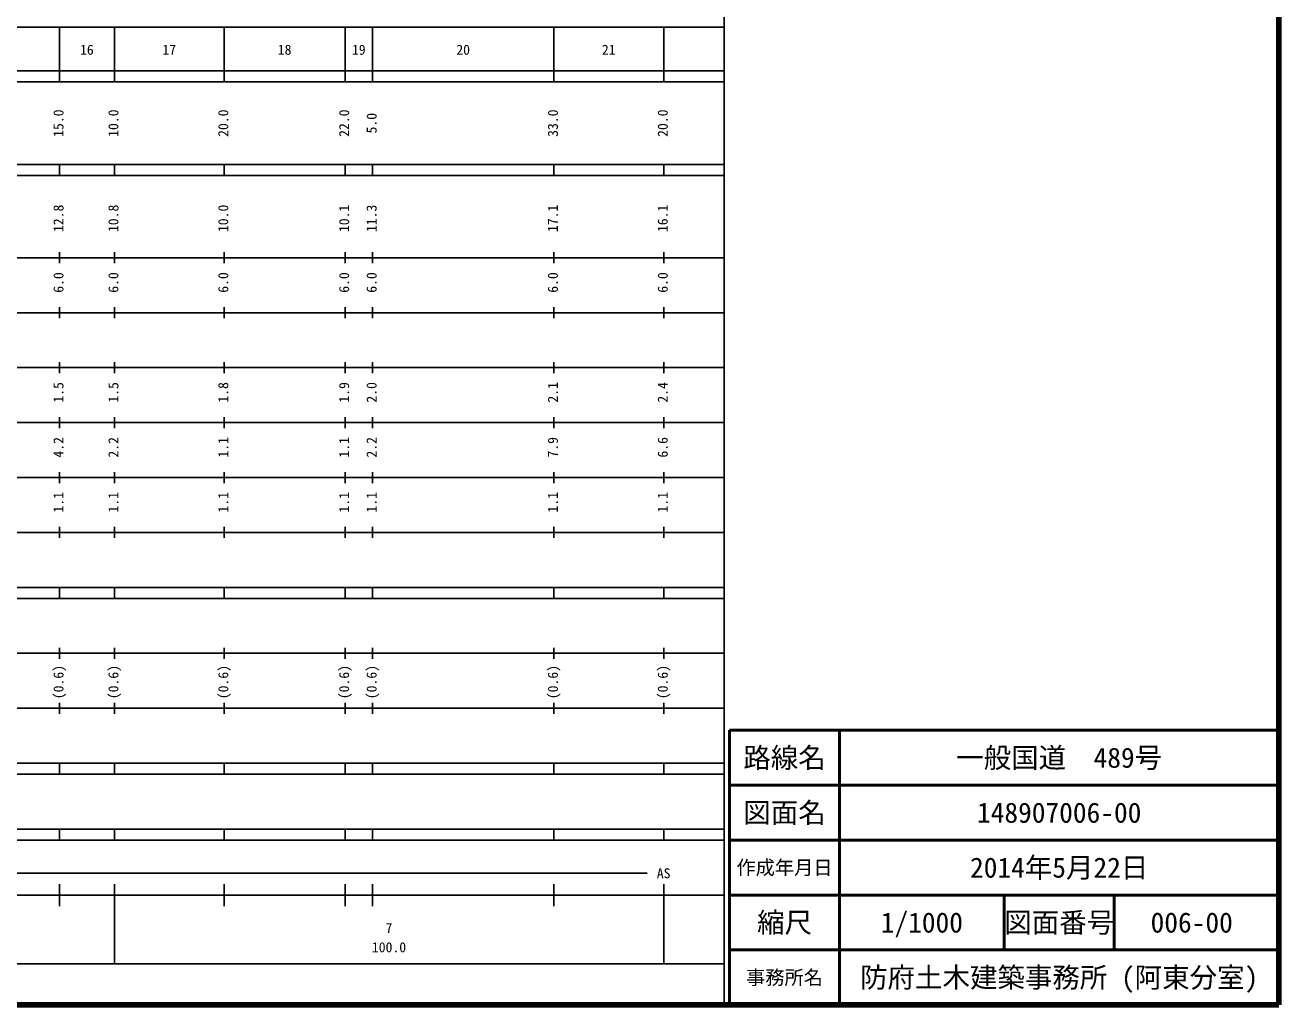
# Model space of a CAD drawing. Units: millimetres on the paper, enlarged 1000 times. Extents: x 40000 to 680000, y 20000 to 380000.
# Drawn here: x 451751 to 680000, y 20000 to 198357 of the extents above; entities that cross this region are included whole.
import ezdxf
from ezdxf.enums import TextEntityAlignment as Align

# ---------------------------------------------------------------- set-up
doc = ezdxf.new("R2010")
doc.units = ezdxf.units.MM
doc.header["$LTSCALE"] = 1000
for name, color, linetype, lineweight in [('M-TTL', 2, 'Continuous', 140), ('M-TTL-BAND', 7, 'Continuous', 25), ('M-TTL-FRAM', 2, 'Continuous', 50), ('M-TTL-LINE', 7, 'Continuous', 50)]:
    doc.layers.add(name, color=color, linetype=linetype, lineweight=lineweight)
doc.layers.add('M-TTL-TXT', color=7, linetype='Continuous')
doc.styles.add('ＭＳ ゴシック', font='')
doc.styles.get('ＭＳ ゴシック').set_extended_font_data('MS Gothic')

msp = doc.modelspace()

# ---------------------------------------------------------------- linework, layer by layer
at = {"layer": 'M-TTL'}
for p, q in [((680000, 20000), (680000, 380000)), ((40000, 20000), (680000, 20000))]:
    msp.add_line(p, q, dxfattribs=at)
at = {"layer": 'M-TTL-BAND'}
for p, q in [((579000, 20000), (579000, 370000)), ((68000, 198000), (579000, 198000)), ((458000, 188000), (458000, 198000)), ((468000, 188000), (468000, 198000)), ((488000, 188000), (488000, 198000)), ((510000, 188000), (510000, 198000)), ((515000, 188000), (515000, 198000)), ((548000, 188000), (548000, 198000)), ((568000, 188000), (568000, 198000)), ((40000, 190000), (579000, 190000)), ((40000, 188000), (579000, 188000)), ((40000, 173000), (579000, 173000)), ((458000, 171000), (458000, 173000)), ((468000, 171000), (468000, 173000)), ((488000, 171000), (488000, 173000)), ((510000, 171000), (510000, 173000)), ((515000, 171000), (515000, 173000)), ((548000, 171000), (548000, 173000)), ((568000, 171000), (568000, 173000)), ((40000, 171000), (579000, 171000)), ((40000, 156000), (579000, 156000)), ((458000, 155000), (458000, 157000)), ((468000, 155000), (468000, 157000)), ((488000, 155000), (488000, 157000)), ((510000, 155000), (510000, 157000)), ((515000, 155000), (515000, 157000)), ((548000, 155000), (548000, 157000)), ((568000, 155000), (568000, 157000)), ((458000, 145000), (458000, 147000)), ((468000, 145000), (468000, 147000)), ((488000, 145000), (488000, 147000)), ((510000, 145000), (510000, 147000)), ((515000, 145000), (515000, 147000)), ((548000, 145000), (548000, 147000)), ((568000, 145000), (568000, 147000)), ((46000, 146000), (579000, 146000)), ((458000, 135000), (458000, 137000)), ((468000, 135000), (468000, 137000)), ((488000, 135000), (488000, 137000)), ((510000, 135000), (510000, 137000)), ((515000, 135000), (515000, 137000)), ((548000, 135000), (548000, 137000)), ((568000, 135000), (568000, 137000)), ((52000, 136000), (579000, 136000)), ((46000, 126000), (579000, 126000)), ((458000, 125000), (458000, 127000)), ((468000, 125000), (468000, 127000)), ((488000, 125000), (488000, 127000)), ((510000, 125000), (510000, 127000)), ((515000, 125000), (515000, 127000)), ((548000, 125000), (548000, 127000)), ((568000, 125000), (568000, 127000)), ((458000, 115000), (458000, 117000)), ((468000, 115000), (468000, 117000)), ((488000, 115000), (488000, 117000)), ((510000, 115000), (510000, 117000)), ((515000, 115000), (515000, 117000)), ((548000, 115000), (548000, 117000)), ((568000, 115000), (568000, 117000)), ((52000, 116000), (579000, 116000)), ((46000, 106000), (579000, 106000)), ((458000, 105000), (458000, 107000)), ((468000, 105000), (468000, 107000)), ((488000, 105000), (488000, 107000)), ((510000, 105000), (510000, 107000)), ((515000, 105000), (515000, 107000)), ((548000, 105000), (548000, 107000)), ((568000, 105000), (568000, 107000)), ((40000, 96000), (579000, 96000)), ((458000, 94000), (458000, 96000)), ((468000, 94000), (468000, 96000)), ((488000, 94000), (488000, 96000)), ((510000, 94000), (510000, 96000)), ((515000, 94000), (515000, 96000)), ((548000, 94000), (548000, 96000)), ((568000, 94000), (568000, 96000)), ((40000, 94000), (579000, 94000)), ((458000, 83000), (458000, 85000)), ((468000, 83000), (468000, 85000)), ((488000, 83000), (488000, 85000)), ((510000, 83000), (510000, 85000)), ((515000, 83000), (515000, 85000)), ((548000, 83000), (548000, 85000)), ((568000, 83000), (568000, 85000)), ((49000, 84000), (579000, 84000)), ((40000, 74000), (579000, 74000)), ((458000, 73000), (458000, 75000)), ((468000, 73000), (468000, 75000)), ((488000, 73000), (488000, 75000)), ((510000, 73000), (510000, 75000)), ((515000, 73000), (515000, 75000)), ((548000, 73000), (548000, 75000)), ((568000, 73000), (568000, 75000)), ((40000, 64000), (579000, 64000)), ((458000, 62000), (458000, 64000)), ((468000, 62000), (468000, 64000)), ((488000, 62000), (488000, 64000)), ((510000, 62000), (510000, 64000)), ((515000, 62000), (515000, 64000)), ((548000, 62000), (548000, 64000)), ((568000, 62000), (568000, 64000)), ((40000, 62000), (579000, 62000)), ((40000, 52000), (579000, 52000)), ((458000, 50000), (458000, 52000)), ((468000, 50000), (468000, 52000)), ((488000, 50000), (488000, 52000)), ((510000, 50000), (510000, 52000)), ((515000, 50000), (515000, 52000)), ((548000, 50000), (548000, 52000)), ((568000, 50000), (568000, 52000)), ((40000, 50000), (579000, 50000)), ((71000, 44000), (565000, 44000)), ((458000, 38000), (458000, 42000)), ((468000, 27500), (468000, 42000)), ((488000, 38000), (488000, 42000)), ((510000, 38000), (510000, 42000)), ((515000, 38000), (515000, 42000)), ((548000, 38000), (548000, 42000)), ((568000, 27500), (568000, 42000)), ((40000, 40000), (579000, 40000)), ((68000, 27500), (579000, 27500))]:
    msp.add_line(p, q, dxfattribs=at)
at = {"layer": 'M-TTL-FRAM'}
for p, q in [((680000, 70000), (580000, 70000)), ((580000, 70000), (580000, 20000))]:
    msp.add_line(p, q, dxfattribs=at)
at = {"layer": 'M-TTL-LINE'}
for p, q in [((600000, 70000), (600000, 20000)), ((680000, 60000), (580000, 60000)), ((680000, 50000), (580000, 50000)), ((680000, 40000), (580000, 40000)), ((630000, 40000), (630000, 30000)), ((650000, 40000), (650000, 30000)), ((680000, 30000), (580000, 30000))]:
    msp.add_line(p, q, dxfattribs=at)

# ---------------------------------------------------------------- texts
at = {"layer": 'M-TTL-BAND', "style": 'ＭＳ ゴシック'}
for s, p in [('16', (463000, 192405)), ('17', (478000, 192405)), ('18', (499000, 192405)), ('19', (512500, 192405)), ('20', (531500, 192405)), ('21', (558000, 192405)), ('AS', (568000, 42500)), ('7', (518000, 32523)), ('100.0', (518000, 29033))]:
    msp.add_text(s, height=1833, dxfattribs=at).set_placement(p, align=Align.BOTTOM_CENTER)
for s, p in [('15.0', (459290, 180500)), ('10.0', (469290, 180500)), ('20.0', (489290, 180500)), ('22.0', (511290, 180500)), ('33.0', (549290, 180500)), ('20.0', (569290, 180500)), ('5.0', (516290, 180500)), ('12.8', (459290, 163174)), ('10.8', (469290, 163174)), ('10.0', (489290, 163174)), ('10.1', (511290, 163174)), ('11.3', (516290, 163174)), ('17.1', (549290, 163174)), ('16.1', (569290, 163174)), ('6.0', (459290, 151500)), ('6.0', (469290, 151500)), ('6.0', (489290, 151500)), ('6.0', (511290, 151500)), ('6.0', (516290, 151500)), ('6.0', (549290, 151500)), ('6.0', (569290, 151500)), ('1.5', (459290, 131500)), ('1.5', (469290, 131500)), ('1.8', (489290, 131500)), ('1.9', (511290, 131500)), ('2.0', (516290, 131500)), ('2.1', (549290, 131500)), ('2.4', (569290, 131500)), ('4.2', (459290, 121500)), ('2.2', (469290, 121500)), ('1.1', (489290, 121500)), ('1.1', (511290, 121500)), ('2.2', (516290, 121500)), ('7.9', (549290, 121500)), ('6.6', (569290, 121500)), ('1.1', (459290, 111500)), ('1.1', (469290, 111500)), ('1.1', (489290, 111500)), ('1.1', (511290, 111500)), ('1.1', (516290, 111500)), ('1.1', (549290, 111500)), ('1.1', (569290, 111500)), ('(0.6)', (459290, 78764)), ('(0.6)', (469290, 78764)), ('(0.6)', (489290, 78764)), ('(0.6)', (511290, 78764)), ('(0.6)', (516290, 78764)), ('(0.6)', (549290, 78764)), ('(0.6)', (569290, 78764))]:
    msp.add_text(s, height=1833, rotation=90, dxfattribs=at).set_placement(p, align=Align.BOTTOM_CENTER)
at = {"layer": 'M-TTL-TXT', "style": 'ＭＳ ゴシック'}
for s, height, p in [('路線名', 3666, (590000, 65000)), ('路線名', 3666, (590000, 65000)), ('一般国道\u3000489号', 3666, (640000, 65000)), ('図面名', 3666, (590000, 55000)), ('図面名', 3666, (590000, 55000)), ('148907006-00', 3666, (640000, 55000)), ('作成年月日', 2566, (590000, 45000)), ('作成年月日', 2566, (590000, 45000)), ('2014年5月22日', 3666, (640000, 45000)), ('縮尺', 3666, (590000, 35000)), ('縮尺', 3666, (590000, 35000)), ('1/1000', 3666, (615000, 35000)), ('図面番号', 3666, (640000, 35000)), ('図面番号', 3666, (640000, 35000)), ('006-00', 3666, (664125, 35000)), ('防府土木建築事務所 (阿東分室)', 3666, (640000, 25000)), ('事務所名', 2566, (590000, 25000)), ('事務所名', 2566, (590000, 25000))]:
    msp.add_text(s, height=height, dxfattribs=at).set_placement(p, align=Align.MIDDLE_CENTER)

doc.saveas('drawing.dxf')
